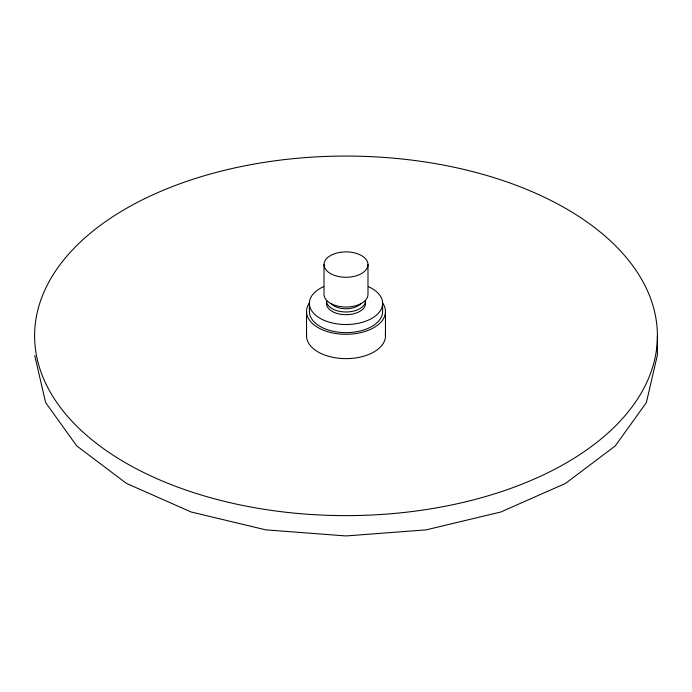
<?xml version="1.0" encoding="UTF-8"?>
<svg xmlns="http://www.w3.org/2000/svg" width="692" height="692" viewBox="0 0 692 692"><rect width="100%" height="100%" fill="white"/><g stroke="black" fill="none" stroke-linecap="round" stroke-linejoin="round"><path stroke-width="1.04" d="M657.288 355.472L646.363 402.588L615.292 445.89L565.511 483.414L500.87 511.985L426.168 529.856L346 535.945L265.832 529.856L191.13 511.985L126.489 483.414L76.708 445.89L45.637 402.588L34.712 355.472M657.4 335.836A311.4 179.782 0 0 1 190.3 491.536A311.4 179.782 0 0 1 190.3 180.145A311.4 179.782 0 0 1 657.4 335.836L657.4 354.771M385.47 311.495L385.47 335.836M382.607 303.381L382.607 311.495A36.607 21.132 0 0 1 346 332.636A36.607 21.132 0 0 1 309.393 311.495L309.393 303.381M367.988 264.578A21.988 12.698 0 0 1 335.006 275.572A21.988 12.698 0 0 1 335.006 253.583A21.988 12.698 0 0 1 367.988 264.578L367.988 294.334A21.988 12.698 0 0 1 346 307.023A21.988 12.698 0 0 1 324.012 294.334L324.012 264.578M306.53 311.495L306.53 335.836M365.575 300.674A19.575 11.306 0 0 1 346 311.98A19.575 11.306 0 0 1 326.425 300.674M360.826 303.805A17.127 9.887 0 0 1 331.174 303.805M385.323 333.855A39.47 22.784 0 0 1 346 358.629A39.47 22.784 0 0 1 306.677 333.855M382.745 303.174A39.47 22.784 0 0 1 346 334.288A39.47 22.784 0 0 1 309.255 303.174M368.282 286.609A36.607 21.132 0 0 1 372.988 317.663A36.607 21.132 0 0 1 319.012 317.663A36.607 21.132 0 0 1 323.718 286.609M365.281 301.418A19.575 11.306 0 0 1 346 314.687A19.575 11.306 0 0 1 326.719 301.418"/></g></svg>
